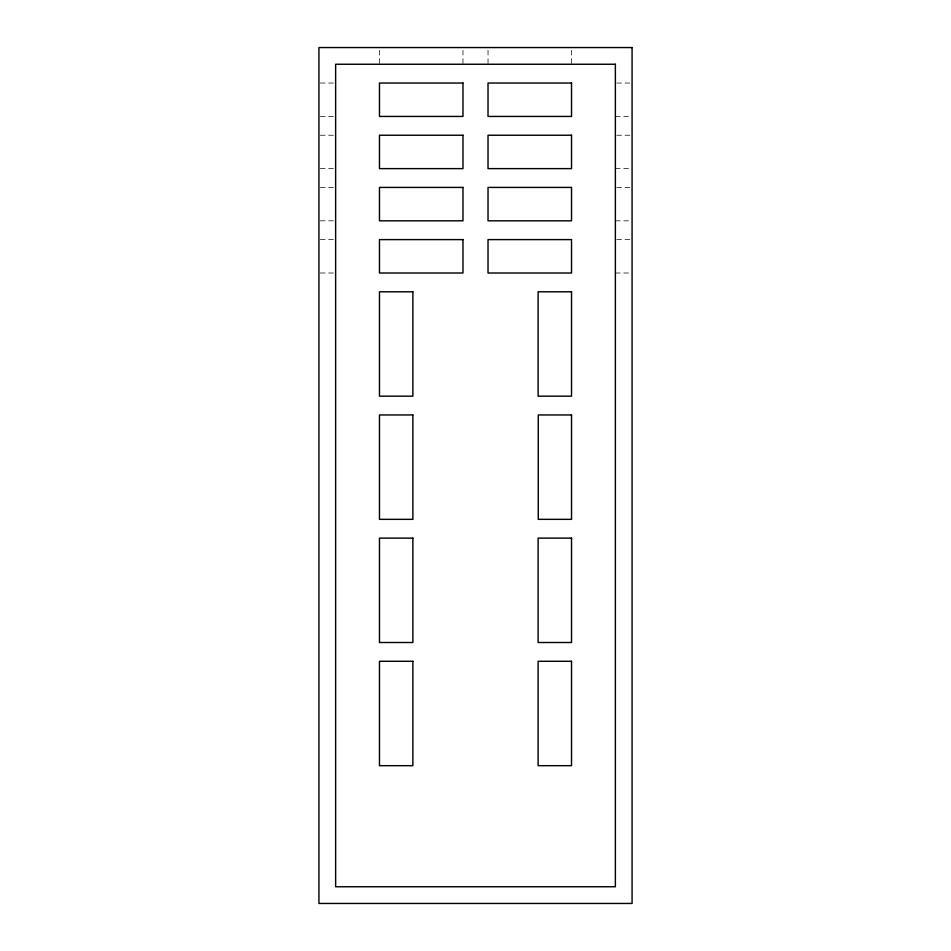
<?xml version="1.0" encoding="UTF-8"?>
<svg xmlns="http://www.w3.org/2000/svg" width="951" height="951" viewBox="0 0 951 951"><rect width="100%" height="100%" fill="white"/><g stroke="black" fill="none" stroke-linecap="round" stroke-linejoin="round"><path stroke-width="0.71" stroke-dasharray="4.75 3.57" d="M320.321 83.034L335.632 83.034M616.759 83.034L630.679 83.034M320.321 116.438L334.241 116.438M615.368 116.438L630.679 116.438M320.321 135.232L335.632 135.232M616.759 135.232L630.679 135.232M320.321 168.624L334.241 168.624M615.368 168.624L630.679 168.624M320.321 187.418L335.632 187.418M616.759 187.418L630.679 187.418M320.321 220.822L334.241 220.822M615.368 220.822L630.679 220.822M320.321 239.604L335.632 239.604M616.759 239.604L630.679 239.604M320.321 273.008L334.241 273.008M615.368 273.008L630.679 273.008M571.527 50.332L571.527 64.252M488.029 50.332L488.029 64.252M462.971 50.332L462.971 64.252M379.473 50.332L379.473 64.252"/><path stroke-width="1.43" d="M632.07 47.55L318.93 47.55L318.93 903.45L632.07 903.45L632.07 47.55M615.368 64.252L335.632 64.252L335.632 886.748L615.368 886.748L615.368 64.252M462.971 83.034L379.473 83.034L379.473 116.438L462.971 116.438L462.971 83.034M571.527 83.034L488.029 83.034L488.029 116.438L571.527 116.438L571.527 83.034M462.971 135.232L379.473 135.232L379.473 168.624L462.971 168.624L462.971 135.232M571.527 135.232L488.029 135.232L488.029 168.624L571.527 168.624L571.527 135.232M462.971 187.418L379.473 187.418L379.473 220.822L462.971 220.822L462.971 187.418M571.527 187.418L488.029 187.418L488.029 220.822L571.527 220.822L571.527 187.418M462.971 239.604L379.473 239.604L379.473 273.008L462.971 273.008L462.971 239.604M571.527 239.604L488.029 239.604L488.029 273.008L571.527 273.008L571.527 239.604M412.877 291.791L379.473 291.791L379.473 396.175L412.877 396.175L412.877 291.791M571.527 291.791L538.123 291.791L538.123 396.175L571.527 396.175L571.527 291.791M412.877 414.957L379.473 414.957L379.473 519.341L412.877 519.341L412.877 414.957M571.527 414.957L538.254 414.957L538.254 519.341L571.527 519.341L571.527 414.957M412.877 538.123L379.473 538.123L379.473 642.507L412.877 642.507L412.877 538.123M571.527 538.123L538.111 538.123L538.111 642.507L571.527 642.507L571.527 538.123M412.877 661.29L379.473 661.29L379.473 765.674L412.877 765.674L412.877 661.29M571.527 661.29L538.123 661.29L538.123 765.674L571.527 765.674L571.527 661.29"/></g></svg>
